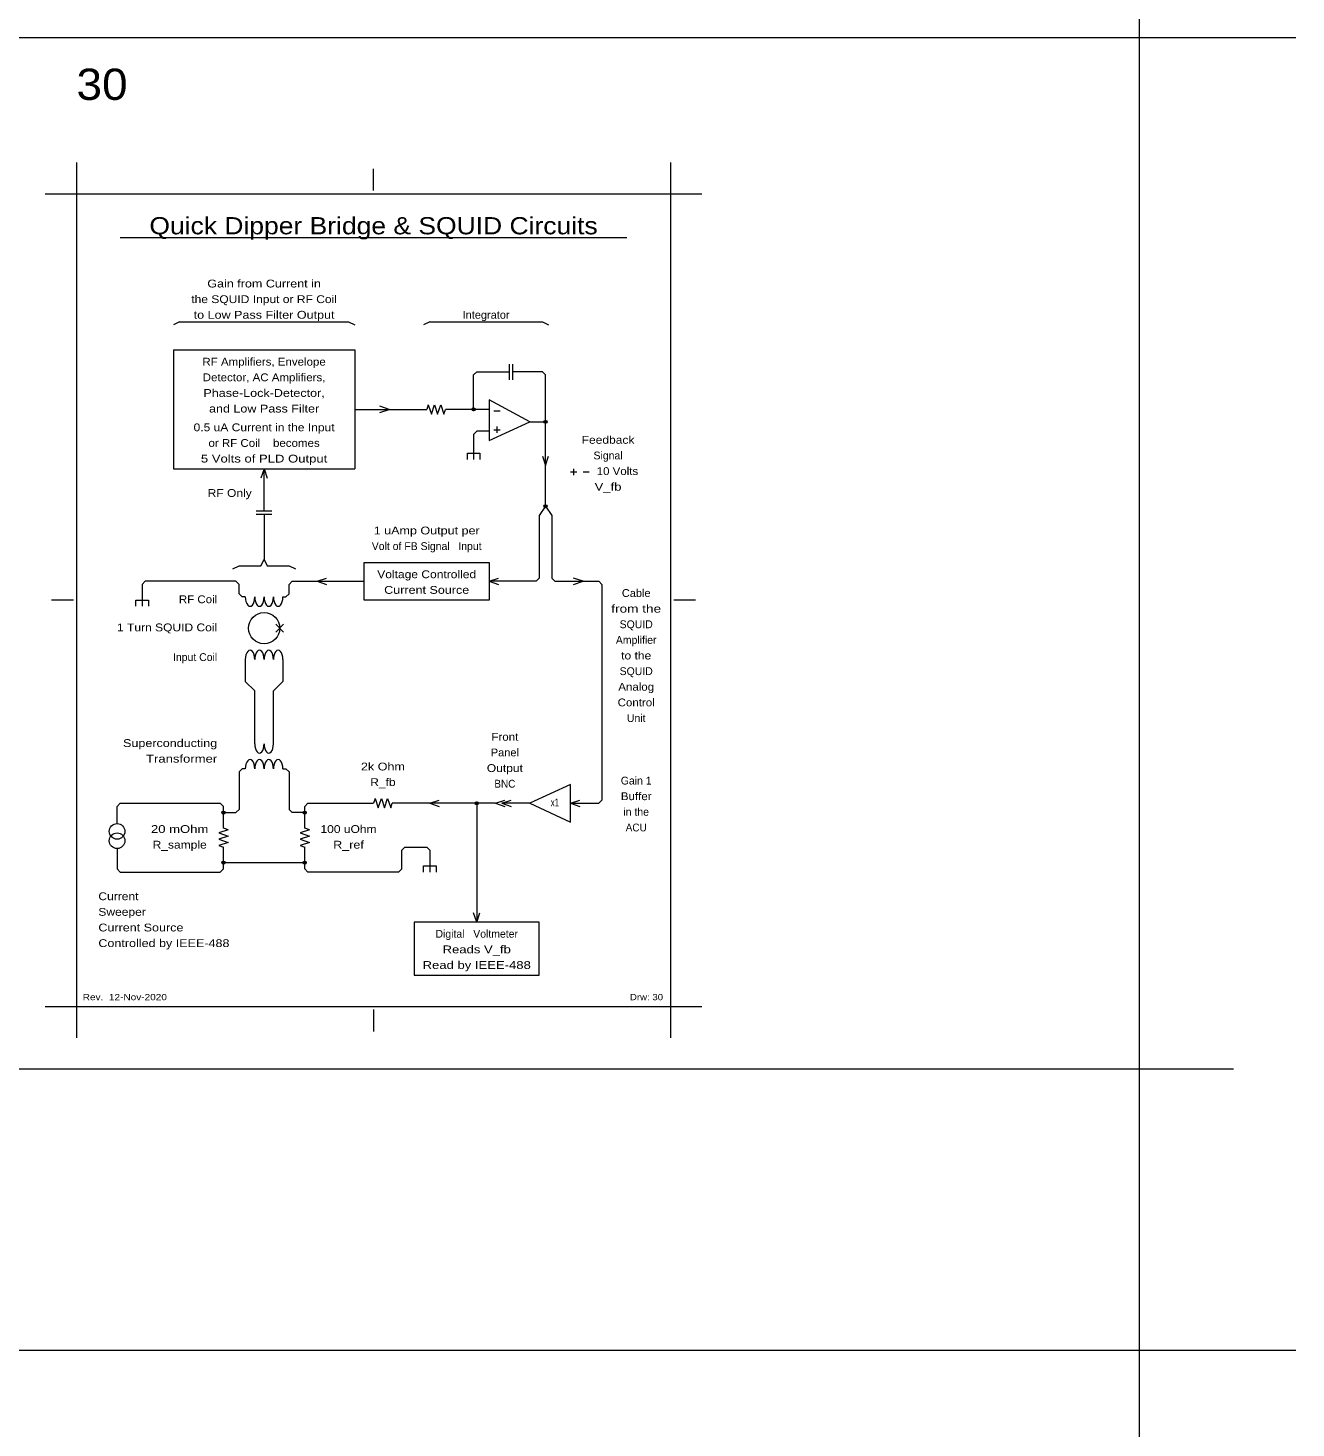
# Model space of a CAD drawing. Extents: x 41 to 303, y -187 to 26.
# Drawn here: x 262.45 to 303, y -139.49 to -94.7 of the extents above; entities that cross this region are included whole.
import ezdxf
from ezdxf.enums import TextEntityAlignment as Align

# ---------------------------------------------------------------- set-up
doc = ezdxf.new("R2010")
doc.units = 0
doc.header["$LTSCALE"] = 0.12
doc.layers.add('2', color=7, linetype='Continuous', lineweight=13)

msp = doc.modelspace()

# ---------------------------------------------------------------- linework, layer by layer
at = {"layer": '2'}
for p, q in [((298, -186.2), (298, 26.4)), ((41.2, -95), (303, -95)), ((264, -99), (264, -127)), ((273.5, -99.9), (273.5, -99.2)), ((283, -99), (283, -127)), ((263, -100), (284, -100)), ((265.4, -101.4), (281.6, -101.4)), ((267.3, -104.1), (267.1, -104.2)), ((267.3, -104.1), (272.7, -104.1)), ((272.7, -104.1), (272.9, -104.2)), ((275.3, -104.1), (275.1, -104.2)), ((275.3, -104.1), (278.9, -104.1)), ((278.9, -104.1), (279.1, -104.2)), ((267.1, -105), (267.1, -108.8)), ((277.85, -105.95), (277.85, -105.45)), ((277.95, -105.95), (277.95, -105.45)), ((272.9, -106.9), (275.2, -106.9)), ((274, -106.9), (273.7, -106.8)), ((273.7, -107), (274, -106.9)), ((275.25, -106.75), (275.2, -106.9)), ((277.2, -106.9), (275.8, -106.9)), ((277.35, -106.95), (277.55, -106.95)), ((277.45, -107.65), (277.45, -107.45)), ((278.5, -107.3), (279, -107.3)), ((277.2, -107.6), (276.8, -107.6)), ((277.35, -107.55), (277.55, -107.55)), ((267.1, -108.8), (272.9, -108.8)), ((270, -108.8), (269.9, -109.1)), ((270, -108.8), (270.1, -109.1)), ((270, -110.15), (270, -108.8)), ((279.9, -108.8), (279.9, -109)), ((279.8, -108.9), (280, -108.9)), ((280.2, -108.9), (280.4, -108.9)), ((269.75, -110.15), (270.25, -110.15)), ((279, -110), (279.2, -110.3)), ((269.75, -110.25), (270.25, -110.25)), ((270, -110.25), (270, -111.7)), ((270.8, -111.9), (271, -112)), ((266.2, -112.4), (266.1, -112.5)), ((270.8, -112.5), (270.9, -112.4)), ((270.9, -112.4), (273.2, -112.4)), ((271.7, -112.4), (272, -112.3)), ((271.7, -112.4), (272, -112.5)), ((277.2, -112.4), (277.5, -112.5)), ((280.2, -112.4), (279.9, -112.3)), ((279.9, -112.5), (280.2, -112.4)), ((266.1, -112.5), (266.1, -113.2)), ((280.8, -112.5), (280.8, -119.4)), ((263.9, -113), (263.2, -113)), ((283.7, -113), (283.1, -113)), ((283.8, -113), (283.2, -113)), ((270.375, -113.775), (270.625, -114.025)), ((270.375, -114.025), (270.625, -113.775)), ((269.4, -114.9), (269.4, -115.6)), ((270.6, -114.9), (270.6, -115.6)), ((269.2, -118.5), (269.2, -119.7)), ((270.8, -118.5), (270.8, -119.7)), ((268.7, -119.6), (268.6, -119.5)), ((271.3, -119.6), (271.4, -119.5)), ((271.4, -119.5), (273.5, -119.5)), ((273.55, -119.35), (273.5, -119.5)), ((277.4, -119.5), (274.1, -119.5)), ((275.3, -119.5), (275.6, -119.4)), ((275.3, -119.5), (275.6, -119.6)), ((276.8, -119.5), (276.8, -123.3)), ((277.4, -119.5), (277.7, -119.4)), ((277.4, -119.5), (277.7, -119.6)), ((277.6, -119.5), (277.9, -119.6)), ((279.8, -119.5), (280.1, -119.4)), ((279.8, -119.5), (280.7, -119.5)), ((279.8, -119.5), (280.1, -119.6)), ((280.8, -119.4), (280.7, -119.5)), ((268.7, -120.3), (268.7, -119.6)), ((271.3, -120.3), (271.3, -119.6)), ((268.85, -120.35), (268.7, -120.3)), ((271.45, -120.35), (271.3, -120.3)), ((268.7, -121.6), (268.7, -120.9)), ((271.3, -121.6), (271.3, -120.9)), ((275.2, -120.9), (275.3, -121)), ((274.4, -121.6), (274.4, -121)), ((275.3, -121), (275.3, -121.7)), ((268.7, -121.6), (268.6, -121.7)), ((268.7, -121.4), (271.3, -121.4)), ((271.3, -121.6), (271.4, -121.7)), ((274.3, -121.7), (271.4, -121.7)), ((274.3, -121.7), (274.4, -121.6)), ((276.8, -123.3), (276.7, -123)), ((276.8, -123.3), (276.9, -123)), ((263, -126), (284, -126)), ((273.5, -126.1), (273.5, -126.8)), ((44.9, -128), (301, -128)), ((42.5, -137), (303, -137))]:
    msp.add_line(p, q, dxfattribs=at)
for points in [[(267.1, -105), (272.9, -105), (272.9, -108.8)], [(276.7, -106.9), (276.7, -105.8), (276.8, -105.7), (277.85, -105.7)], [(279, -110), (279, -105.8), (278.9, -105.7), (277.95, -105.7)], [(275.25, -106.75), (275.35, -107.05), (275.45, -106.75), (275.55, -107.05), (275.65, -106.75), (275.75, -107.05), (275.8, -106.9)], [(276.8, -107.6), (276.7, -107.7), (276.7, -108.5)], [(276.5, -108.5), (276.5, -108.3), (276.9, -108.3), (276.9, -108.5)], [(278.9, -108.4), (279, -108.7), (279.1, -108.4)], [(279, -110), (278.8, -110.3), (278.8, -112.3), (278.7, -112.4), (277.2, -112.4), (277.5, -112.3)], [(279.2, -110.3), (279.2, -112.3), (279.3, -112.4), (280.7, -112.4), (280.8, -112.5)], [(269, -112), (269.2, -111.9), (269.9, -111.9)], [(269.9, -111.9), (270, -111.7), (270.1, -111.9), (270.8, -111.9)], [(269.4, -112.9), (269.3, -112.9), (269.2, -112.8), (269.2, -112.5), (269.1, -112.4), (266.2, -112.4)], [(270.6, -112.9), (270.7, -112.9), (270.8, -112.8), (270.8, -112.5)], [(265.9, -113.2), (265.9, -113), (266.3, -113), (266.3, -113.2)], [(269.7, -117.6), (269.7, -115.9), (269.4, -115.6)], [(270.3, -117.6), (270.3, -115.9), (270.6, -115.6)], [(269.4, -118.4), (269.3, -118.4), (269.2, -118.5)], [(270.6, -118.4), (270.7, -118.4), (270.8, -118.5)], [(265.3, -120.15), (265.3, -119.6), (265.4, -119.5), (268.6, -119.5)], [(273.55, -119.35), (273.65, -119.65), (273.75, -119.35), (273.85, -119.65), (273.95, -119.35), (274.05, -119.65), (274.1, -119.5)], [(278.5, -119.5), (277.6, -119.5), (277.9, -119.4)], [(268.7, -119.8), (269.1, -119.8), (269.2, -119.7)], [(271.3, -119.8), (270.9, -119.8), (270.8, -119.7)], [(268.85, -120.35), (268.55, -120.45), (268.85, -120.55), (268.55, -120.65), (268.85, -120.75), (268.55, -120.85), (268.7, -120.9)], [(271.45, -120.35), (271.15, -120.45), (271.45, -120.55), (271.15, -120.65), (271.45, -120.75), (271.15, -120.85), (271.3, -120.9)], [(274.4, -121), (274.5, -120.9), (275.2, -120.9)], [(265.3, -120.95), (265.3, -121.6), (265.4, -121.7), (268.6, -121.7)], [(275.1, -121.7), (275.1, -121.5), (275.5, -121.5), (275.5, -121.7)]]:
    msp.add_lwpolyline(points, dxfattribs=at)
for points in [[(277.2, -106.6), (277.2, -107.9), (278.5, -107.3)], [(273.2, -113), (273.2, -111.8), (277.2, -111.8), (277.2, -113)], [(279.8, -120.1), (279.8, -118.9), (278.5, -119.5)], [(274.8, -125), (278.8, -125), (278.8, -123.3), (274.8, -123.3)]]:
    msp.add_lwpolyline(points, close=True, dxfattribs=at)
for centre, radius in [((276.7, -106.9), 0.05), ((276.7, -106.9), 0.045), ((276.7, -106.9), 0.04), ((276.7, -106.9), 0.035), ((276.7, -106.9), 0.03), ((276.7, -106.9), 0.025), ((276.7, -106.9), 0.02), ((276.7, -106.9), 0.015), ((276.7, -106.9), 0.01), ((279, -107.3), 0.05), ((279, -107.3), 0.045), ((279, -107.3), 0.04), ((279, -107.3), 0.035), ((279, -107.3), 0.03), ((279, -107.3), 0.025), ((279, -107.3), 0.02), ((279, -107.3), 0.015), ((279, -107.3), 0.01), ((279, -110), 0.05), ((279, -110), 0.045), ((279, -110), 0.04), ((279, -110), 0.035), ((279, -110), 0.03), ((279, -110), 0.025), ((279, -110), 0.02), ((279, -110), 0.015), ((279, -110), 0.01), ((270, -113.9), 0.5), ((276.8, -119.5), 0.05), ((276.8, -119.5), 0.045), ((276.8, -119.5), 0.04), ((276.8, -119.5), 0.035), ((276.8, -119.5), 0.03), ((276.8, -119.5), 0.025), ((276.8, -119.5), 0.02), ((276.8, -119.5), 0.015), ((276.8, -119.5), 0.01), ((268.7, -119.8), 0.05), ((268.7, -119.8), 0.045), ((268.7, -119.8), 0.04), ((268.7, -119.8), 0.035), ((268.7, -119.8), 0.03), ((268.7, -119.8), 0.025), ((268.7, -119.8), 0.02), ((268.7, -119.8), 0.015), ((268.7, -119.8), 0.01), ((271.3, -119.8), 0.05), ((271.3, -119.8), 0.045), ((271.3, -119.8), 0.04), ((271.3, -119.8), 0.035), ((271.3, -119.8), 0.03), ((271.3, -119.8), 0.025), ((271.3, -119.8), 0.02), ((271.3, -119.8), 0.015), ((271.3, -119.8), 0.01), ((265.3, -120.4), 0.25), ((265.3, -120.7), 0.25), ((268.7, -121.4), 0.05), ((268.7, -121.4), 0.045), ((268.7, -121.4), 0.04), ((268.7, -121.4), 0.035), ((271.3, -121.4), 0.05), ((271.3, -121.4), 0.045), ((271.3, -121.4), 0.04), ((271.3, -121.4), 0.035), ((268.7, -121.4), 0.03), ((268.7, -121.4), 0.025), ((268.7, -121.4), 0.02), ((268.7, -121.4), 0.015), ((268.7, -121.4), 0.01), ((271.3, -121.4), 0.03), ((271.3, -121.4), 0.025), ((271.3, -121.4), 0.02), ((271.3, -121.4), 0.015), ((271.3, -121.4), 0.01)]:
    msp.add_circle(centre, radius, dxfattribs=at)
for centre, major_axis in [((269.55, -112.9), (0, 0.3)), ((269.85, -112.9), (0, 0.3)), ((270.15, -112.9), (0, 0.3)), ((270.45, -112.9), (0, 0.3)), ((269.55, -114.9), (0, -0.3)), ((269.85, -114.9), (0, -0.3)), ((270.15, -114.9), (0, -0.3)), ((270.45, -114.9), (0, -0.3)), ((269.85, -117.6), (0, 0.3)), ((270.15, -117.6), (0, 0.3)), ((269.55, -118.4), (0, -0.3)), ((269.85, -118.4), (0, -0.3)), ((270.15, -118.4), (0, -0.3)), ((270.45, -118.4), (0, -0.3))]:
    msp.add_ellipse(centre, major_axis=major_axis, ratio=0.5, start_param=1.570796, end_param=4.712389, dxfattribs=at)

# ---------------------------------------------------------------- texts
for s, height, width, p in [('30', 1, 1.1, (264, -97)), ('Current', 0.25, 1.15, (264.7, -122.6)), ('Sweeper', 0.25, 1.15, (264.7, -123.1)), ('Current Source', 0.25, 1.2, (264.7, -123.6)), ('Controlled by IEEE-488', 0.25, 1.2, (264.7, -124.1)), ('Rev.  12-Nov-2020', 0.1999, 1.2, (264.2, -125.8)), ('Drw: 30', 0.1999, 1.15, (281.7, -125.8))]:
    msp.add_text(s, height=height, dxfattribs=dict(at, width=width)).set_placement(p)
for s, height, width, p in [('Quick Dipper Bridge & SQUID Circuits', 0.55, 1.15, (273.5, -101.3)), ('Gain from Current in', 0.25, 1.2, (270, -103)), ('the SQUID Input or RF Coil', 0.25, 1.15, (270, -103.5)), ('to Low Pass Filter Output', 0.25, 1.2, (270, -104)), ('Integrator', 0.25, 1.05, (277.1, -104)), ('RF Amplifiers, Envelope', 0.25, 1.1, (270, -105.5)), ('Detector, AC Amplifiers,', 0.25, 1.1, (270, -106)), ('Phase-Lock-Detector,', 0.25, 1.2, (270, -106.5)), ('and Low Pass Filter', 0.25, 1.2, (270, -107)), ('0.5 uA Current in the Input', 0.25, 1.15, (270, -107.6)), ('or RF Coil    becomes', 0.25, 1.1, (270, -108.1)), ('Feedback', 0.25, 1.15, (281, -108)), ('5 Volts of PLD Output', 0.25, 1.25, (270, -108.6)), ('10 Volts', 0.25, 1.1, (281.3, -109)), ('V_fb', 0.25, 1.25, (281, -109.5)), ('RF Only', 0.25, 1.15, (268.9, -109.7)), ('1 uAmp Output per', 0.25, 1.2, (275.2, -110.9)), ('Voltage Controlled', 0.25, 1.15, (275.2, -112.3)), ('Current Source', 0.25, 1.2, (275.2, -112.8)), ('Cable', 0.25, 1.05, (281.9, -112.9)), ('from the', 0.25, 1.3, (281.9, -113.4)), ('to the', 0.25, 1.15, (281.9, -114.9)), ('Analog', 0.25, 1.1, (281.9, -115.9)), ('Control', 0.25, 1.1, (281.9, -116.4)), ('Front', 0.25, 1.1, (277.7, -117.5)), ('Panel', 0.25, 1.05, (277.7, -118)), ('2k Ohm', 0.25, 1.2, (273.8, -118.45)), ('Output', 0.25, 1.15, (277.7, -118.5)), ('R_fb', 0.25, 1.15, (273.8, -118.95)), ('BNC', 0.25, 0.95, (277.7, -119)), ('x1', 0.25, 0.75, (279.3, -119.6)), ('Buffer', 0.25, 1.1, (281.9, -119.4)), ('20 mOhm', 0.25, 1.25, (267.3, -120.45)), ('100 uOhm', 0.25, 1.15, (272.7, -120.45)), ('ACU', 0.25, 0.95, (281.9, -120.4)), ('R_sample', 0.25, 1.15, (267.3, -120.95)), ('R_ref', 0.25, 1.2, (272.7, -120.95)), ('Reads V_fb', 0.25, 1.25, (276.8, -124.3)), ('Read by IEEE-488', 0.25, 1.25, (276.8, -124.8))]:
    msp.add_text(s, height=height, dxfattribs=dict(at, width=width)).set_placement(p, align=Align.CENTER)
for s, p in [('Signal', (281, -108.5)), ('Volt of FB Signal   Input', (275.2, -111.4)), ('SQUID', (281.9, -113.9)), ('Amplifier', (281.9, -114.4)), ('SQUID', (281.9, -115.4)), ('Unit', (281.9, -116.9)), ('Gain 1', (281.9, -118.9)), ('in the', (281.9, -119.9)), ('Digital   Voltmeter', (276.8, -123.8))]:
    msp.add_text(s, height=0.25, dxfattribs=at).set_placement(p, align=Align.CENTER)
for s, width, p in [('RF Coil', 1.1, (268.5, -113.1)), ('1 Turn SQUID Coil', 1.15, (268.5, -114)), ('Superconducting', 1.2, (268.5, -117.7)), ('Transformer', 1.25, (268.5, -118.2))]:
    msp.add_text(s, height=0.25, dxfattribs=dict(at, width=width)).set_placement(p, align=Align.RIGHT)
msp.add_text('Input Coil', height=0.25, dxfattribs=at).set_placement((268.5, -114.95), align=Align.RIGHT)

doc.saveas('drawing.dxf')
